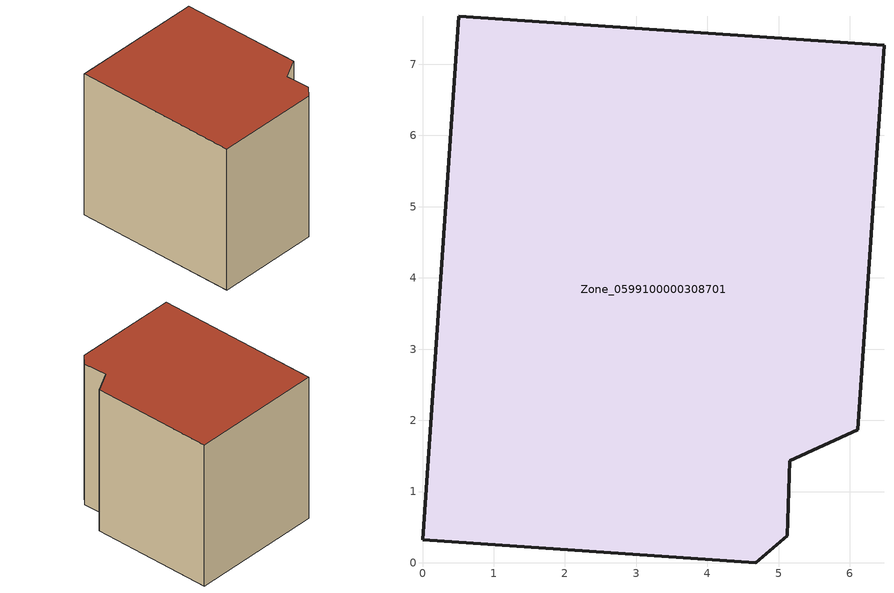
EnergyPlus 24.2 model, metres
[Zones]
Zone_0599100000308701
 floor ground (C_G): 0.51,7.67 6.48,7.26 6.11,1.87 5.16,1.43 5.12,0.38 4.68,0 0,0.32 z0
 wall outside (C_F): 0,0.32 4.68,0 5.12,0.38 5.16,1.43 6.11,1.87 6.48,7.26 0.51,7.67 0,0.32 z0:6.65
 roof outside (C_R): 6.11,1.87 6.48,7.26 0.51,7.67 0,0.32 4.68,0 5.12,0.38 5.16,1.43 z6.65
[BUILDING]
Pand.0599100000308701: North Axis=0; Terrain=City; Loads Convergence Tolerance Value=0.04; Temperature Convergence Tolerance Value=0.4; Solar Distribution=FullExterior; Maximum Number of Warmup Days=25; Minimum Number of Warmup Days=1
[Site:Location]
Rotterdam.The.Hague.AP_ZH_NLD Design_Conditions: Latitude=51.96; Longitude=4.45; Time Zone=1; Elevation=-4.5
[SITE:GROUNDTEMPERATURE:BUILDINGSURFACE]
18, 18, 18, 18, 18, 18, 18, 18, 18, 18, 18, 18
[MATERIAL] Thermal Absorptance=0.9; Solar Absorptance=0.7; Visible Absorptance=0.7
Name | Roughness | Thickness | Conductivity | Density | Specific Heat
G.TI.1946 | MediumSmooth | 0.15 | 1 | 540 | 1210
F.TI.1946 | Rough | 0.3 | 0.857143 | 1920 | 840
R.TI.1946 | MediumRough | 0.2 | 0.1 | 1500 | 1000
[CONSTRUCTION]
C_G: G.TI.1946
C_F: F.TI.1946
C_R: R.TI.1946
[ZONE]
Zone_0599100000308701: Type=1; Multiplier=1; Ceiling Height=Autocalculate; Volume=Autocalculate; Floor Area=autocalculate; Part of Total Floor Area=Yes
[ZONEINFILTRATION:DESIGNFLOWRATE]
Infil_Zone_0599100000308701: Zone or ZoneList or Space or SpaceList=Zone_0599100000308701; Schedule=AlwaysOn; Design Flow Rate Calculation Method=Flow/Area; Flow Rate per Floor Area=0.003; Constant Term Coefficient=1; Temperature Term Coefficient=0; Velocity Term Coefficient=0; Velocity Squared Term Coefficient=0
[HVACTEMPLATE:ZONE:IDEALLOADSAIRSYSTEM]
Zone_0599100000308701: Maximum Heating Supply Air Temperature=50; Minimum Cooling Supply Air Temperature=13; Maximum Heating Supply Air Humidity Ratio=0.0156; Minimum Cooling Supply Air Humidity Ratio=0.0077; Heating Limit=NoLimit; Cooling Limit=NoLimit; Dehumidification Control Type=ConstantSensibleHeatRatio; Cooling Sensible Heat Ratio=0.7; Dehumidification Setpoint=60; Humidification Control Type=None; Humidification Setpoint=30; Outdoor Air Method=None; Outdoor Air Flow Rate per Person=0.00944; Outdoor Air Flow Rate per Zone Floor Area=0; Outdoor Air Flow Rate per Zone=0; Demand Controlled Ventilation Type=None; Outdoor Air Economizer Type=NoEconomizer; Heat Recovery Type=None; Sensible Heat Recovery Effectiveness=0.7; Latent Heat Recovery Effectiveness=0.65
[ZONECONTROL:THERMOSTAT]
ThermostatControl_Zone_0599100000308701: Zone or ZoneList=Zone_0599100000308701; Control Type Schedule=DualSetpointControlType; Control 1=Thermostat_Zone_0599100000308701; Temperature Difference Between Cutout And Setpoint=0
[THERMOSTATSETPOINT:DUALSETPOINT]
Thermostat_Zone_0599100000308701: Heating Setpoint Temperature Schedule=HeatingSetpoint_Zone_0599100000308701; Cooling Setpoint Temperature Schedule=CoolingSetpoint_Zone_0599100000308701
[SCHEDULE:COMPACT]
HeatingSetpoint_Zone_0599100000308701: Through: 12/31, For: AllDays, Until: 24:00, 21
CoolingSetpoint_Zone_0599100000308701: Through: 12/31, For: AllDays, Until: 24:00, 24
DualSetpointControlType: Through: 12/31, For: AllDays, Until: 24:00, 4
AlwaysOn: Through: 12/31, For: AllDays, Until: 24:00, 1
